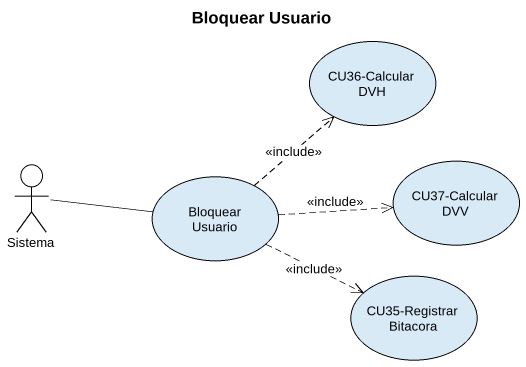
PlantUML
@startuml
title Bloquear Usuario
usecase "CU36-Calcular DVH" as CU36_Calcular_DVH
actor Sistema
usecase "CU37-Calcular DVV" as CU37_Calcular_DVV
usecase "Bloquear Usuario" as Bloquear_Usuario
usecase "CU35-Registrar Bitacora" as CU35_Registrar_Bitacora
Sistema -right- Bloquear_Usuario
Bloquear_Usuario .up.> CU36_Calcular_DVH : <<include>>
Bloquear_Usuario .right.> CU37_Calcular_DVV : <<include>>
Bloquear_Usuario .right.> CU35_Registrar_Bitacora : <<include>>
@enduml
